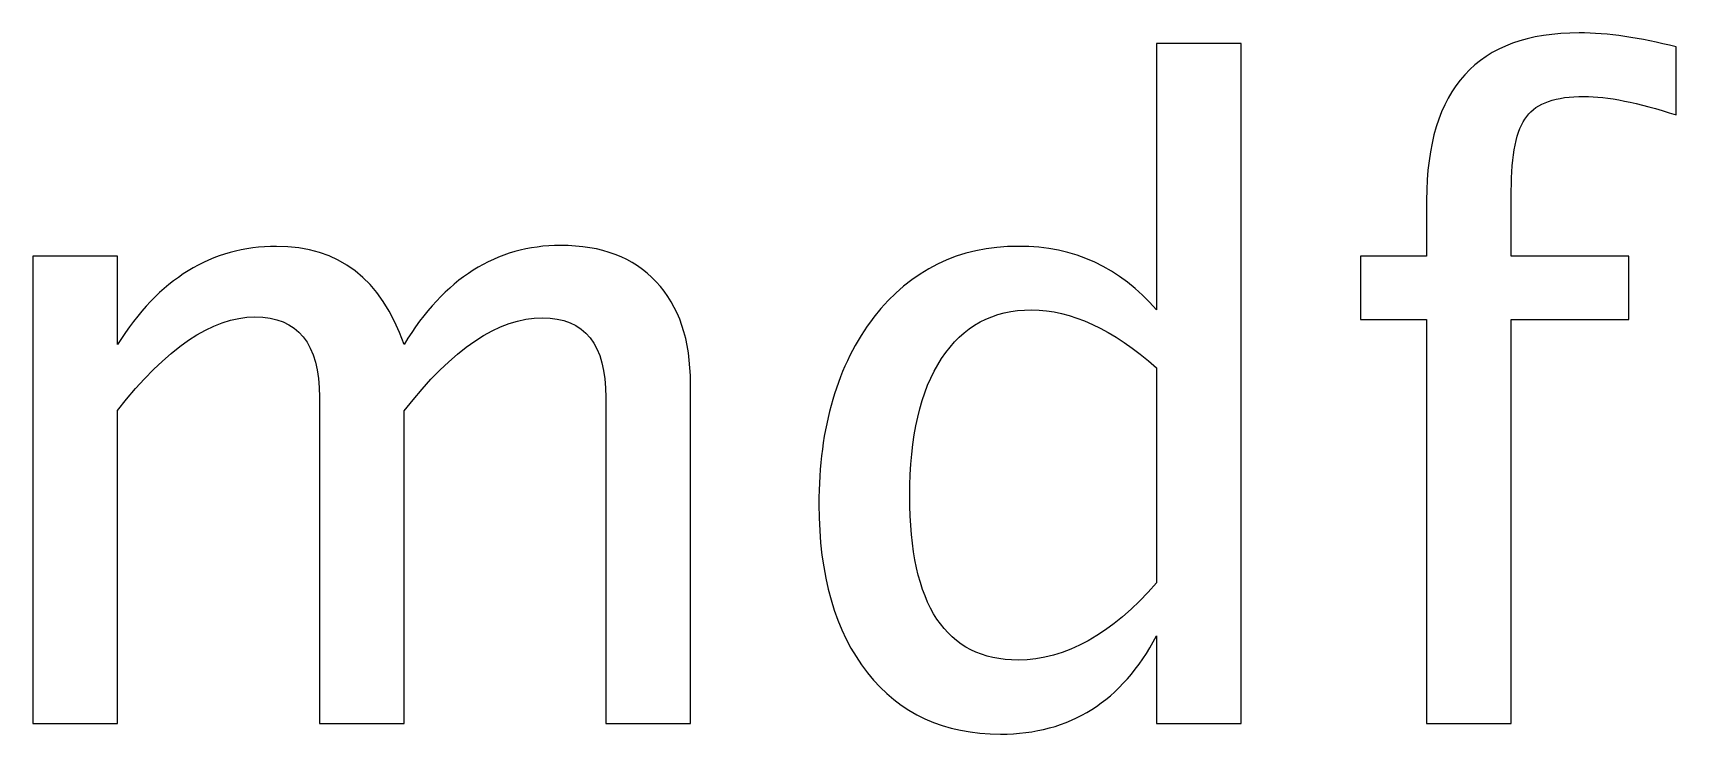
# Model space of a CAD drawing. Header units: centimetres. Extents: x -278 to 212, y -227 to 148.
# Drawn here: x 16.14 to 32.58, y 86.76 to 93.77 of the extents above; entities that cross this region are included whole.
import ezdxf

# ---------------------------------------------------------------- set-up
doc = ezdxf.new("R2010")
doc.units = ezdxf.units.CM
doc.header["$MEASUREMENT"] = 0
doc.layers.add('Layer 1', color=7, linetype='Continuous')

msp = doc.modelspace()

# ---------------------------------------------------------------- linework, layer by layer
at = {"layer": 'Layer 1'}
for points, knots in [([(30.08786, 86.86469), (30.08786, 86.86469), (30.08786, 90.90399), (30.08786, 90.90399), (30.08786, 90.90399), (30.08786, 90.90399), (29.42493, 90.90399), (29.42493, 90.90399), (29.42493, 90.90399), (29.42493, 90.90399), (29.42493, 91.53899), (29.42493, 91.53899), (29.42493, 91.53899), (29.42493, 91.53899), (30.08786, 91.53899), (30.08786, 91.53899), (30.08786, 91.53899), (30.08786, 91.53899), (30.08786, 92.09903), (30.08786, 92.09903), (30.08786, 92.09903), (30.08786, 93.21322), (30.59644, 93.77031), (31.61362, 93.77031), (31.61362, 93.77031), (31.89878, 93.77031), (32.22216, 93.72327), (32.58376, 93.6292), (32.58376, 93.6292), (32.58376, 93.6292), (32.58376, 92.9501), (32.58376, 92.9501), (32.58376, 92.9501), (32.20011, 93.07358), (31.8929, 93.13531), (31.66213, 93.13531), (31.66213, 93.13531), (31.38137, 93.13531), (31.19029, 93.06917), (31.08886, 92.9354), (31.08886, 92.9354), (30.98597, 92.80164), (30.93452, 92.55323), (30.93452, 92.19016), (30.93452, 92.19016), (30.93452, 92.19016), (30.93452, 91.53899), (30.93452, 91.53899), (30.93452, 91.53899), (30.93452, 91.53899), (32.10898, 91.53899), (32.10898, 91.53899), (32.10898, 91.53899), (32.10898, 91.53899), (32.10898, 90.90399), (32.10898, 90.90399), (32.10898, 90.90399), (32.10898, 90.90399), (30.93452, 90.90399), (30.93452, 90.90399), (30.93452, 90.90399), (30.93452, 90.90399), (30.93452, 86.86469), (30.93452, 86.86469), (30.93452, 86.86469), (30.93452, 86.86469), (30.08786, 86.86469), (30.08786, 86.86469)], [0, 0, 0, 0, 0.05555556, 0.05555556, 0.05555556, 0.05555556, 0.11111111, 0.11111111, 0.11111111, 0.11111111, 0.16666667, 0.16666667, 0.16666667, 0.16666667, 0.22222222, 0.22222222, 0.22222222, 0.22222222, 0.27777778, 0.27777778, 0.27777778, 0.27777778, 0.33333333, 0.33333333, 0.33333333, 0.33333333, 0.38888889, 0.38888889, 0.38888889, 0.38888889, 0.44444444, 0.44444444, 0.44444444, 0.44444444, 0.5, 0.5, 0.5, 0.5, 0.55555556, 0.55555556, 0.55555556, 0.55555556, 0.61111111, 0.61111111, 0.61111111, 0.61111111, 0.66666667, 0.66666667, 0.66666667, 0.66666667, 0.72222222, 0.72222222, 0.72222222, 0.72222222, 0.77777778, 0.77777778, 0.77777778, 0.77777778, 0.83333333, 0.83333333, 0.83333333, 0.83333333, 0.88888889, 0.88888889, 0.88888889, 0.88888889, 1, 1, 1, 1]), ([(27.38617, 86.86469), (27.38617, 86.86469), (27.38617, 87.74222), (27.38617, 87.74222), (27.38617, 87.74222), (27.04074, 87.08665), (26.52039, 86.75886), (25.82512, 86.75886), (25.82512, 86.75886), (25.26068, 86.75886), (24.81677, 86.96317), (24.49339, 87.37328), (24.49339, 87.37328), (24.17001, 87.78338), (24.00832, 88.34342), (24.00832, 89.05338), (24.00832, 89.05338), (24.00832, 89.82949), (24.19206, 90.4542), (24.55806, 90.92751), (24.55806, 90.92751), (24.92554, 91.39935), (25.40767, 91.63601), (26.00592, 91.63601), (26.00592, 91.63601), (26.56008, 91.63601), (27.02163, 91.42434), (27.38617, 90.99954), (27.38617, 90.99954), (27.38617, 90.99954), (27.38617, 93.66448), (27.38617, 93.66448), (27.38617, 93.66448), (27.38617, 93.66448), (28.23283, 93.66448), (28.23283, 93.66448), (28.23283, 93.66448), (28.23283, 93.66448), (28.23283, 86.86469), (28.23283, 86.86469), (28.23283, 86.86469), (28.23283, 86.86469), (27.38617, 86.86469), (27.38617, 86.86469)], [0, 0, 0, 0, 0.08333333, 0.08333333, 0.08333333, 0.08333333, 0.16666667, 0.16666667, 0.16666667, 0.16666667, 0.25, 0.25, 0.25, 0.25, 0.33333333, 0.33333333, 0.33333333, 0.33333333, 0.41666667, 0.41666667, 0.41666667, 0.41666667, 0.5, 0.5, 0.5, 0.5, 0.58333333, 0.58333333, 0.58333333, 0.58333333, 0.66666667, 0.66666667, 0.66666667, 0.66666667, 0.75, 0.75, 0.75, 0.75, 0.83333333, 0.83333333, 0.83333333, 0.83333333, 1, 1, 1, 1]), ([(16.14432, 86.86469), (16.14432, 86.86469), (16.14432, 91.53899), (16.14432, 91.53899), (16.14432, 91.53899), (16.14432, 91.53899), (16.99098, 91.53899), (16.99098, 91.53899), (16.99098, 91.53899), (16.99098, 91.53899), (16.99098, 90.65558), (16.99098, 90.65558), (16.99098, 90.65558), (17.40403, 91.30969), (17.93319, 91.63601), (18.58142, 91.63601), (18.58142, 91.63601), (19.20613, 91.63601), (19.63093, 91.30969), (19.8573, 90.65558), (19.8573, 90.65558), (20.25858, 91.31557), (20.78187, 91.64483), (21.42422, 91.64483), (21.42422, 91.64483), (21.83432, 91.64483), (22.15329, 91.52429), (22.38113, 91.28176), (22.38113, 91.28176), (22.60897, 91.03922), (22.72362, 90.69968), (22.72362, 90.26311), (22.72362, 90.26311), (22.72362, 90.26311), (22.72362, 86.86469), (22.72362, 86.86469), (22.72362, 86.86469), (22.72362, 86.86469), (21.87695, 86.86469), (21.87695, 86.86469), (21.87695, 86.86469), (21.87695, 86.86469), (21.87695, 90.12347), (21.87695, 90.12347), (21.87695, 90.12347), (21.87695, 90.65558), (21.66529, 90.92163), (21.24195, 90.92163), (21.24195, 90.92163), (20.80245, 90.92163), (20.3409, 90.61148), (19.8573, 89.98971), (19.8573, 89.98971), (19.8573, 89.98971), (19.8573, 86.86469), (19.8573, 86.86469), (19.8573, 86.86469), (19.8573, 86.86469), (19.01063, 86.86469), (19.01063, 86.86469), (19.01063, 86.86469), (19.01063, 86.86469), (19.01063, 90.12641), (19.01063, 90.12641), (19.01063, 90.12641), (19.01063, 90.66293), (18.79603, 90.93045), (18.36535, 90.93045), (18.36535, 90.93045), (17.9376, 90.93045), (17.47899, 90.61883), (16.99098, 89.99412), (16.99098, 89.99412), (16.99098, 89.99412), (16.99098, 86.86469), (16.99098, 86.86469), (16.99098, 86.86469), (16.99098, 86.86469), (16.14432, 86.86469), (16.14432, 86.86469)], [0, 0, 0, 0, 0.04761905, 0.04761905, 0.04761905, 0.04761905, 0.0952381, 0.0952381, 0.0952381, 0.0952381, 0.14285714, 0.14285714, 0.14285714, 0.14285714, 0.19047619, 0.19047619, 0.19047619, 0.19047619, 0.23809524, 0.23809524, 0.23809524, 0.23809524, 0.28571429, 0.28571429, 0.28571429, 0.28571429, 0.33333333, 0.33333333, 0.33333333, 0.33333333, 0.38095238, 0.38095238, 0.38095238, 0.38095238, 0.42857143, 0.42857143, 0.42857143, 0.42857143, 0.47619048, 0.47619048, 0.47619048, 0.47619048, 0.52380952, 0.52380952, 0.52380952, 0.52380952, 0.57142857, 0.57142857, 0.57142857, 0.57142857, 0.61904762, 0.61904762, 0.61904762, 0.61904762, 0.66666667, 0.66666667, 0.66666667, 0.66666667, 0.71428571, 0.71428571, 0.71428571, 0.71428571, 0.76190476, 0.76190476, 0.76190476, 0.76190476, 0.80952381, 0.80952381, 0.80952381, 0.80952381, 0.85714286, 0.85714286, 0.85714286, 0.85714286, 0.9047619, 0.9047619, 0.9047619, 0.9047619, 1, 1, 1, 1]), ([(27.38617, 90.42039), (26.94666, 90.80698), (26.53068, 91.00101), (26.13674, 91.00101), (26.13674, 91.00101), (25.74869, 91.00101), (25.44883, 90.83932), (25.23569, 90.51447), (25.23569, 90.51447), (25.02256, 90.19109), (24.91672, 89.73248), (24.91672, 89.13864), (24.91672, 89.13864), (24.91672, 88.04649), (25.27832, 87.49969), (26.00298, 87.49969), (26.00298, 87.49969), (26.47335, 87.49969), (26.9349, 87.75692), (27.38617, 88.26992), (27.38617, 88.26992), (27.38617, 88.26992), (27.38617, 90.42039), (27.38617, 90.42039)], [0, 0, 0, 0, 0.14285714, 0.14285714, 0.14285714, 0.14285714, 0.28571429, 0.28571429, 0.28571429, 0.28571429, 0.42857143, 0.42857143, 0.42857143, 0.42857143, 0.57142857, 0.57142857, 0.57142857, 0.57142857, 0.71428571, 0.71428571, 0.71428571, 0.71428571, 1, 1, 1, 1])]:
    msp.add_open_spline(points, degree=3, knots=knots, dxfattribs=at)

doc.saveas('drawing.dxf')
